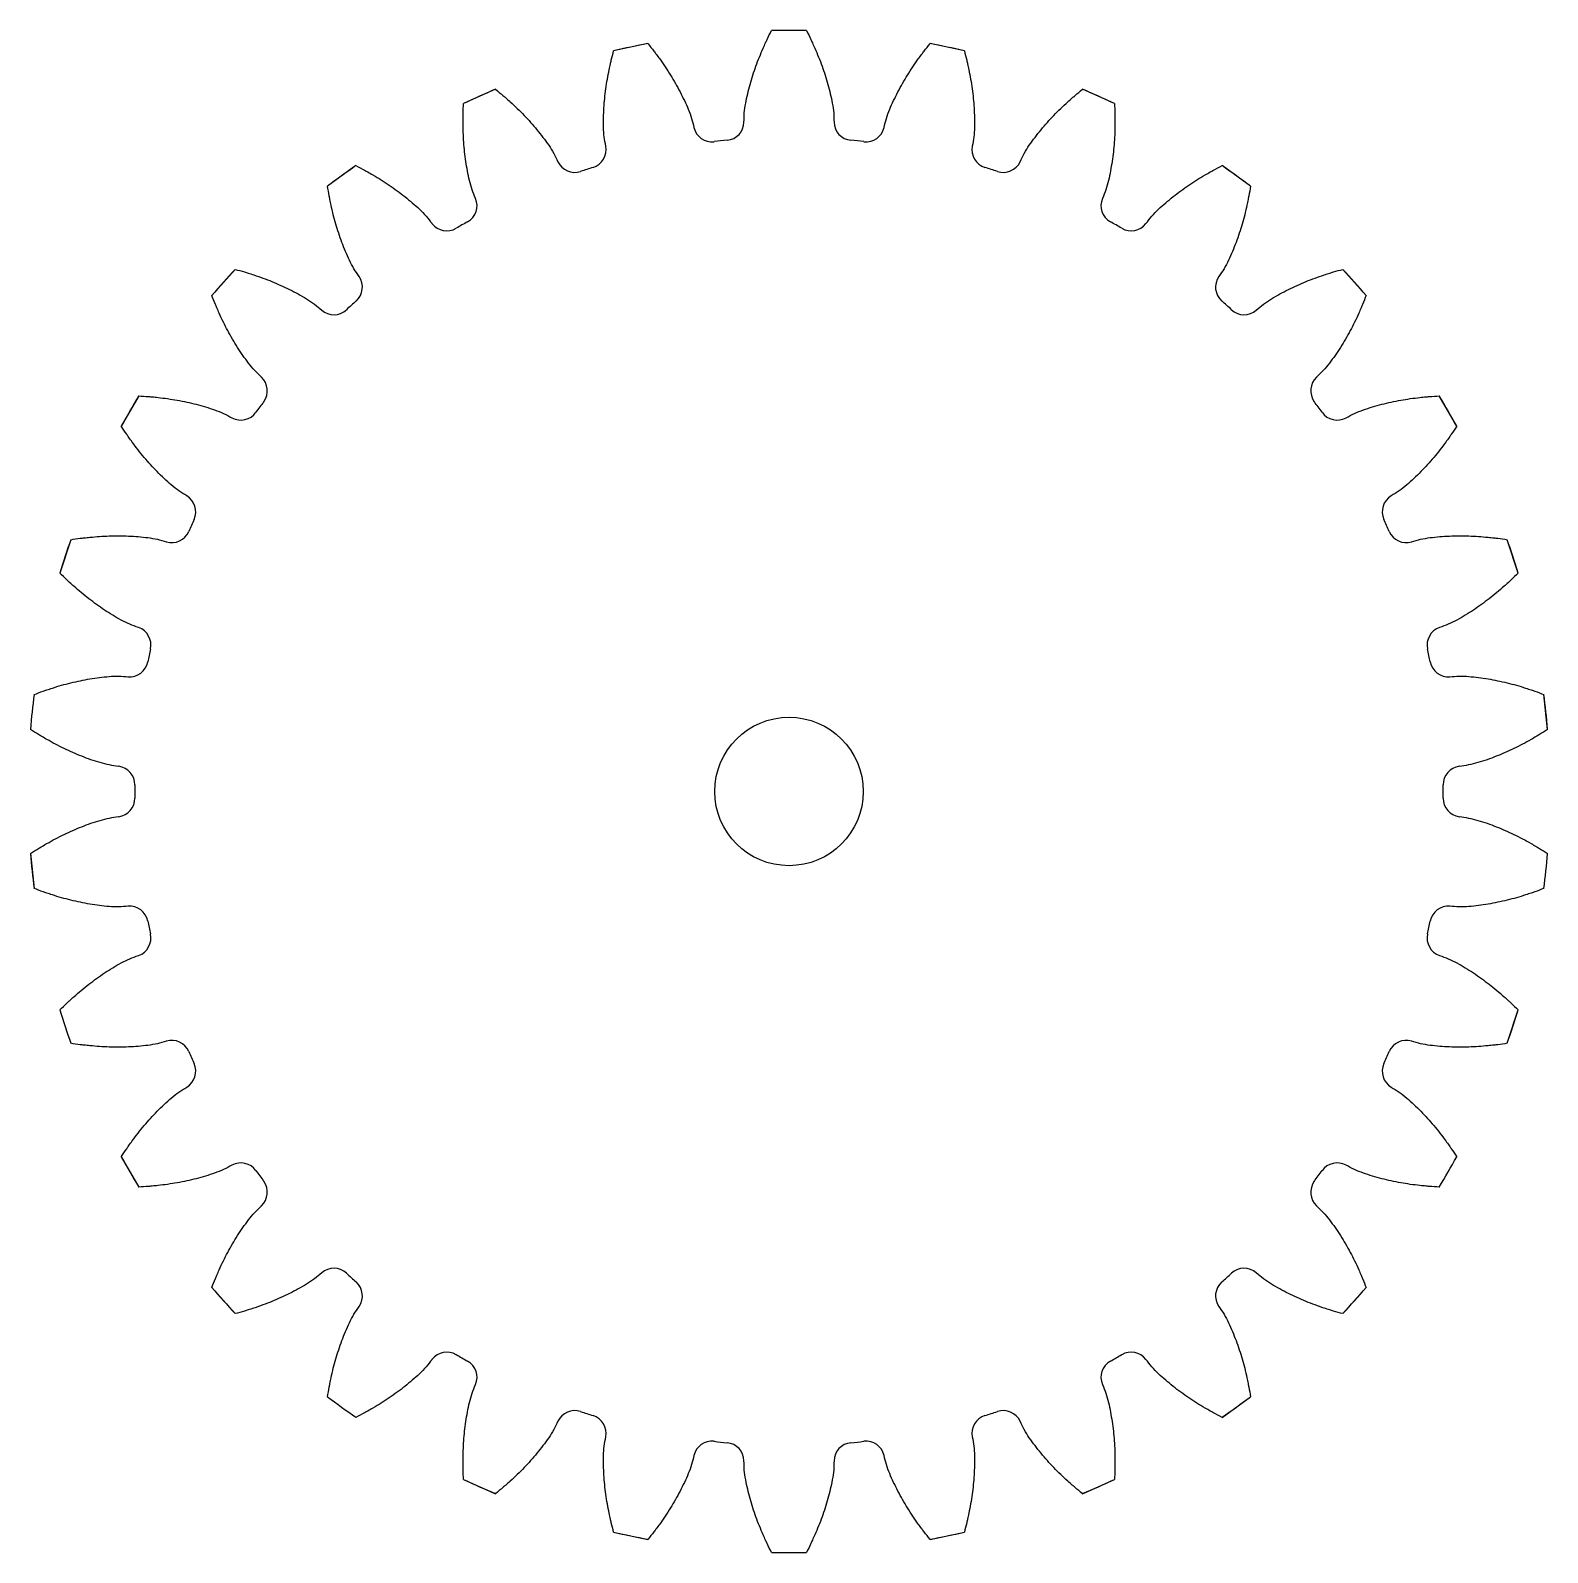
# Model space of a CAD drawing. Header units: inches. Extents: x 0.9 to 97.5, y -1.2 to 16.7.
# Drawn here: x 12.224 to 14.882, y 0.96 to 3.626 of the extents above; entities that cross this region are included whole.
import ezdxf

# ---------------------------------------------------------------- set-up
doc = ezdxf.new("R2010")
doc.units = ezdxf.units.IN
doc.header["$MEASUREMENT"] = 0

msp = doc.modelspace()

# ---------------------------------------------------------------- linework, layer by layer
at = {"color": 7, "linetype": 'Continuous'}
for p, q in [((13.3059, 3.6033), (13.2458, 3.5905)), ((13.5837, 3.626), (13.5223, 3.626)), ((13.8602, 3.5905), (13.8001, 3.6033)), ((13.0389, 3.5233), (12.9828, 3.4983)), ((14.1232, 3.4983), (14.0671, 3.5233)), ((12.7943, 3.3895), (12.7446, 3.3534)), ((14.3614, 3.3534), (14.3116, 3.3895)), ((12.583, 3.2078), (12.5418, 3.1622)), ((14.5641, 3.1622), (14.523, 3.2078)), ((12.414, 2.9861), (12.3832, 2.9329)), ((14.7227, 2.9329), (14.692, 2.9861)), ((12.2947, 2.7342), (12.2758, 2.6757)), ((14.8302, 2.6757), (14.8112, 2.7342)), ((14.8819, 2.4018), (14.8755, 2.4629)), ((12.2241, 2.1843), (12.2305, 2.1232)), ((14.8112, 1.8519), (14.8302, 1.9104)), ((12.3832, 1.6532), (12.414, 1.6)), ((12.5418, 1.4239), (12.583, 1.3783)), ((14.523, 1.3783), (14.5641, 1.4239)), ((14.3116, 1.1966), (14.3614, 1.2327)), ((12.9828, 1.0878), (13.0389, 1.0628)), ((14.0671, 1.0628), (14.1232, 1.0878)), ((13.2458, 0.9956), (13.3059, 0.9828)), ((13.8001, 0.9828), (13.8602, 0.9956)), ((13.5223, 0.9601), (13.5837, 0.9601))]:
    msp.add_line(p, q, dxfattribs=at)
msp.add_circle((13.553, 2.2931), 0.13)
for centre, radius, start, end in [((13.553, 2.2931), 1.3333, 100.6797, 103.3203), ((13.553, 2.2931), 1.3333, 88.6797, 91.3203), ((13.553, 2.2931), 1.3333, 76.6797, 79.3203), ((13.553, 2.2931), 1.3333, 112.6797, 115.3203), ((13.553, 2.2931), 1.3333, 64.6797, 67.3203), ((13.4181, 3.4638), 0.0325, 193.0655, 276.5743), ((13.4416, 3.4663), 0.0325, 275.4257, 358.9345), ((13.6644, 3.4663), 0.0325, 181.0655, 264.5743), ((13.6879, 3.4638), 0.0325, 263.4257, 346.9345), ((13.2001, 3.4175), 0.0325, 287.4257, 10.9345), ((13.553, 2.2931), 1.146, 95.4257, 96.5743), ((13.553, 2.2931), 1.146, 83.4257, 84.5743), ((13.9059, 3.4175), 0.0325, 169.0655, 252.5743), ((13.553, 2.2931), 1.3333, 124.6797, 127.3203), ((13.1776, 3.4102), 0.0325, 205.0655, 288.5743), ((13.9284, 3.4102), 0.0325, 251.4257, 334.9345), ((13.553, 2.2931), 1.3333, 52.6797, 55.3203), ((13.553, 2.2931), 1.146, 107.4257, 108.5743), ((13.553, 2.2931), 1.146, 71.4257, 72.5743), ((12.974, 3.3195), 0.0325, 299.4257, 22.9345), ((14.132, 3.3195), 0.0325, 157.0655, 240.5743), ((12.9535, 3.3077), 0.0325, 217.0655, 300.5743), ((13.553, 2.2931), 1.146, 119.4257, 120.5743), ((13.553, 2.2931), 1.146, 59.4257, 60.5743), ((14.1524, 3.3077), 0.0325, 239.4257, 322.9345), ((13.553, 2.2931), 1.3333, 136.6797, 139.3203), ((13.553, 2.2931), 1.3333, 40.6797, 43.3203), ((12.7732, 3.1767), 0.0325, 311.4257, 34.9345), ((14.3327, 3.1767), 0.0325, 145.0655, 228.5743), ((13.553, 2.2931), 1.146, 131.4257, 132.5743), ((13.553, 2.2931), 1.146, 47.4257, 48.5743), ((12.7557, 3.1609), 0.0325, 229.0655, 312.5743), ((14.3503, 3.1609), 0.0325, 227.4257, 310.9345), ((12.6066, 2.9953), 0.0325, 323.4257, 46.9345), ((14.4994, 2.9953), 0.0325, 133.0655, 216.5743), ((13.553, 2.2931), 1.3333, 148.6797, 151.3203), ((13.553, 2.2931), 1.146, 143.4257, 144.5743), ((13.553, 2.2931), 1.146, 35.4257, 36.5743), ((13.553, 2.2931), 1.3333, 28.6797, 31.3203), ((12.5927, 2.9762), 0.0325, 241.0655, 324.5743), ((14.5133, 2.9762), 0.0325, 215.4257, 298.9345), ((12.4812, 2.7832), 0.0325, 335.4257, 58.9345), ((14.6247, 2.7832), 0.0325, 121.0655, 204.5743), ((12.4716, 2.7616), 0.0325, 253.0655, 336.5743), ((13.553, 2.2931), 1.146, 155.4257, 156.5743), ((13.553, 2.2931), 1.146, 23.4257, 24.5743), ((14.6344, 2.7616), 0.0325, 203.4257, 286.9345), ((13.553, 2.2931), 1.3333, 160.6797, 163.3203), ((13.553, 2.2931), 1.3333, 16.6797, 19.3203), ((12.4028, 2.5496), 0.0325, 347.4257, 70.9345), ((14.7032, 2.5496), 0.0325, 109.0655, 192.5743), ((13.553, 2.2931), 1.146, 167.4257, 168.5743), ((13.553, 2.2931), 1.146, 11.4257, 12.5743), ((12.3978, 2.5265), 0.0325, 265.0655, 348.5743), ((14.7081, 2.5265), 0.0325, 191.4257, 274.9345), ((13.553, 2.2931), 1.3333, 172.6797, 175.3203), ((13.553, 2.2931), 1.3333, 4.6797, 7.3203), ((12.3746, 2.3049), 0.0325, 359.4257, 82.9345), ((14.7314, 2.3049), 0.0325, 97.0655, 180.5743), ((13.553, 2.2931), 1.146, 179.4257, 180.5743), ((13.553, 2.2931), 1.146, 359.4257, 0.5743), ((12.3746, 2.2812), 0.0325, 277.0655, 0.5743), ((14.7314, 2.2812), 0.0325, 179.4257, 262.9345), ((13.553, 2.2931), 1.3333, 184.6797, 187.3203), ((13.553, 2.2931), 1.3333, 352.6797, 355.3203), ((12.3978, 2.0596), 0.0325, 11.4257, 94.9345), ((14.7081, 2.0596), 0.0325, 85.0655, 168.5743), ((13.553, 2.2931), 1.146, 191.4257, 192.5743), ((13.553, 2.2931), 1.146, 347.4257, 348.5743), ((12.4028, 2.0365), 0.0325, 289.0655, 12.5743), ((14.7032, 2.0365), 0.0325, 167.4257, 250.9345), ((13.553, 2.2931), 1.3333, 196.6797, 199.3203), ((13.553, 2.2931), 1.3333, 340.6797, 343.3203), ((12.4716, 1.8245), 0.0325, 23.4257, 106.9345), ((14.6344, 1.8245), 0.0325, 73.0655, 156.5743), ((12.4812, 1.8029), 0.0325, 301.0655, 24.5743), ((13.553, 2.2931), 1.146, 203.4257, 204.5743), ((14.6247, 1.8029), 0.0325, 155.4257, 238.9345), ((13.553, 2.2931), 1.146, 335.4257, 336.5743), ((13.553, 2.2931), 1.3333, 208.6797, 211.3203), ((12.5927, 1.6099), 0.0325, 35.4257, 118.9345), ((13.553, 2.2931), 1.146, 215.4257, 216.5743), ((13.553, 2.2931), 1.146, 323.4257, 324.5743), ((14.5133, 1.6099), 0.0325, 61.0655, 144.5743), ((13.553, 2.2931), 1.3333, 328.6797, 331.3203), ((12.6066, 1.5908), 0.0325, 313.0655, 36.5743), ((14.4994, 1.5908), 0.0325, 143.4257, 226.9345), ((12.7557, 1.4252), 0.0325, 47.4257, 130.9345), ((13.553, 2.2931), 1.146, 227.4257, 228.5743), ((13.553, 2.2931), 1.146, 311.4257, 312.5743), ((14.3503, 1.4252), 0.0325, 49.0655, 132.5743), ((13.553, 2.2931), 1.3333, 220.6797, 223.3203), ((12.7732, 1.4094), 0.0325, 325.0655, 48.5743), ((14.3327, 1.4094), 0.0325, 131.4257, 214.9345), ((13.553, 2.2931), 1.3333, 316.6797, 319.3203), ((12.9535, 1.2784), 0.0325, 59.4257, 142.9345), ((14.1524, 1.2784), 0.0325, 37.0655, 120.5743), ((13.553, 2.2931), 1.146, 239.4257, 240.5743), ((12.974, 1.2666), 0.0325, 337.0655, 60.5743), ((14.132, 1.2666), 0.0325, 119.4257, 202.9345), ((13.553, 2.2931), 1.146, 299.4257, 300.5743), ((13.553, 2.2931), 1.3333, 232.6797, 235.3203), ((13.553, 2.2931), 1.3333, 304.6797, 307.3203), ((13.1776, 1.1759), 0.0325, 71.4257, 154.9345), ((13.553, 2.2931), 1.146, 251.4257, 252.5743), ((13.553, 2.2931), 1.146, 287.4257, 288.5743), ((13.9284, 1.1759), 0.0325, 25.0655, 108.5743), ((13.2001, 1.1686), 0.0325, 349.0655, 72.5743), ((13.9059, 1.1686), 0.0325, 107.4257, 190.9345), ((13.4181, 1.1223), 0.0325, 83.4257, 166.9345), ((13.553, 2.2931), 1.146, 263.4257, 264.5743), ((13.4416, 1.1198), 0.0325, 1.0655, 84.5743), ((13.6644, 1.1198), 0.0325, 95.4257, 178.9345), ((13.553, 2.2931), 1.146, 275.4257, 276.5743), ((13.6879, 1.1223), 0.0325, 13.0655, 96.5743), ((13.553, 2.2931), 1.3333, 244.6797, 247.3203), ((13.553, 2.2931), 1.3333, 292.6797, 295.3203), ((13.553, 2.2931), 1.3333, 256.6797, 259.3203), ((13.553, 2.2931), 1.3333, 280.6797, 283.3203), ((13.553, 2.2931), 1.3333, 268.6797, 271.3203)]:
    msp.add_arc(centre, radius, start, end, dxfattribs=at)
for points, start_tangent, end_tangent in [([(13.3059, 3.6033), (13.3164, 3.59), (13.3203, 3.5848)], (0.007364, -0.009135), (0.007027, -0.009398)), ([(13.4741, 3.4657), (13.4747, 3.4819), (13.4771, 3.4987), (13.4806, 3.5153), (13.4849, 3.5317), (13.4897, 3.5479), (13.4951, 3.564), (13.5012, 3.5798), (13.5078, 3.5954), (13.512, 3.6049)], (0.001352, 0.072707), (0.030457, 0.065962)), ([(13.512, 3.6049), (13.5148, 3.6108), (13.5223, 3.626)], (0.004919, 0.010653), (0.005304, 0.010467)), ([(13.5837, 3.626), (13.5912, 3.6108), (13.5939, 3.6049)], (0.005304, -0.010467), (0.004919, -0.010653)), ([(13.5939, 3.6049), (13.5982, 3.5954), (13.6048, 3.5798), (13.6109, 3.564), (13.6163, 3.5479), (13.6211, 3.5317), (13.6254, 3.5153), (13.6289, 3.4987), (13.6313, 3.4819), (13.6319, 3.4657)], (0.030457, -0.065962), (0.001352, -0.072707)), ([(13.7857, 3.5848), (13.7896, 3.59), (13.8001, 3.6033)], (0.007027, 0.009398), (0.007364, 0.009135)), ([(13.2402, 3.5677), (13.2417, 3.5741), (13.2458, 3.5905)], (0.002597, 0.011443), (0.003012, 0.011341)), ([(13.3203, 3.5848), (13.3265, 3.5764), (13.3362, 3.5625), (13.3453, 3.5482), (13.354, 3.5337), (13.3621, 3.5188), (13.3697, 3.5036), (13.3766, 3.4882), (13.3824, 3.4722), (13.3864, 3.4565)], (0.043506, -0.058188), (0.016439, -0.070837)), ([(13.7196, 3.4565), (13.7236, 3.4722), (13.7294, 3.4882), (13.7363, 3.5036), (13.7439, 3.5188), (13.752, 3.5337), (13.7606, 3.5482), (13.7698, 3.5625), (13.7795, 3.5764), (13.7857, 3.5848)], (0.016439, 0.070837), (0.043506, 0.058188)), ([(13.8602, 3.5905), (13.8643, 3.5741), (13.8658, 3.5677)], (0.003012, -0.011341), (0.002597, -0.011443)), ([(13.232, 3.4236), (13.2293, 3.4397), (13.2281, 3.4566), (13.2281, 3.4735), (13.2288, 3.4905), (13.2302, 3.5073), (13.2322, 3.5242), (13.2348, 3.5409), (13.238, 3.5576), (13.2402, 3.5677)], (-0.013794, 0.071399), (0.016078, 0.070853)), ([(13.8658, 3.5677), (13.868, 3.5576), (13.8712, 3.5409), (13.8738, 3.5242), (13.8758, 3.5073), (13.8772, 3.4905), (13.8779, 3.4735), (13.8779, 3.4566), (13.8767, 3.4397), (13.874, 3.4236)], (0.016078, -0.070853), (-0.013794, -0.071399)), ([(13.0389, 3.5233), (13.0519, 3.5124), (13.0568, 3.5082)], (0.009103, -0.007404), (0.008827, -0.007732)), ([(14.0492, 3.5082), (14.0541, 3.5124), (14.0671, 3.5233)], (0.008827, 0.007732), (0.009103, 0.007404)), ([(12.982, 3.4748), (12.9821, 3.4814), (12.9828, 3.4983)], (0.000161, 0.011733), (0.000589, 0.011719)), ([(13.0568, 3.5082), (13.0646, 3.5012), (13.077, 3.4896), (13.0889, 3.4776), (13.1004, 3.4652), (13.1114, 3.4523), (13.122, 3.439), (13.132, 3.4254), (13.1409, 3.411), (13.1482, 3.3964)], (0.054653, -0.047871), (0.030808, -0.065871)), ([(13.9578, 3.3964), (13.9651, 3.411), (13.974, 3.4254), (13.984, 3.439), (13.9945, 3.4523), (14.0056, 3.4652), (14.0171, 3.4776), (14.029, 3.4896), (14.0414, 3.5012), (14.0492, 3.5082)], (0.030808, 0.065871), (0.054653, 0.047871)), ([(14.1232, 3.4983), (14.1239, 3.4814), (14.124, 3.4748)], (0.000589, -0.011719), (0.000161, -0.011733)), ([(13.0039, 3.3322), (12.9979, 3.3473), (12.9932, 3.3636), (12.9898, 3.3802), (12.9869, 3.3969), (12.9848, 3.4137), (12.9832, 3.4306), (12.9823, 3.4475), (12.9819, 3.4644), (12.982, 3.4748)], (-0.028337, 0.066971), (0.000995, 0.072647)), ([(14.124, 3.4748), (14.124, 3.4644), (14.1237, 3.4475), (14.1228, 3.4306), (14.1212, 3.4137), (14.119, 3.3969), (14.1162, 3.3802), (14.1127, 3.3636), (14.1081, 3.3473), (14.1021, 3.3322)], (0.000995, -0.072647), (-0.028337, -0.066971)), ([(12.7943, 3.3895), (12.8093, 3.3816), (12.815, 3.3784)], (0.010443, -0.00535), (0.010242, -0.005727)), ([(14.291, 3.3784), (14.2967, 3.3816), (14.3116, 3.3895)], (0.010242, 0.005727), (0.010443, 0.00535)), ([(12.815, 3.3784), (12.8241, 3.3733), (12.8386, 3.3645), (12.8528, 3.3553), (12.8666, 3.3455), (12.8801, 3.3352), (12.8931, 3.3244), (12.9057, 3.3131), (12.9175, 3.3009), (12.9276, 3.2881)], (0.063412, -0.035462), (0.04383, -0.058026)), ([(14.1784, 3.2881), (14.1885, 3.3009), (14.2002, 3.3131), (14.2129, 3.3244), (14.2259, 3.3352), (14.2394, 3.3455), (14.2532, 3.3553), (14.2674, 3.3645), (14.2819, 3.3733), (14.291, 3.3784)], (0.04383, 0.058026), (0.063412, 0.035462)), ([(12.7488, 3.3303), (12.7475, 3.3367), (12.7446, 3.3534)], (-0.002282, 0.01151), (-0.001861, 0.011585)), ([(14.3614, 3.3534), (14.3585, 3.3367), (14.3572, 3.3303)], (-0.001861, -0.011585), (-0.002282, -0.01151)), ([(12.7999, 3.1953), (12.7909, 3.2089), (12.7829, 3.2238), (12.776, 3.2393), (12.7698, 3.2551), (12.7642, 3.2711), (12.7592, 3.2872), (12.7547, 3.3036), (12.7509, 3.3201), (12.7488, 3.3303)], (-0.041642, 0.059616), (-0.014131, 0.071267)), ([(14.3572, 3.3303), (14.3551, 3.3201), (14.3513, 3.3036), (14.3468, 3.2872), (14.3418, 3.2711), (14.3362, 3.2551), (14.3299, 3.2393), (14.3231, 3.2238), (14.3151, 3.2089), (14.3061, 3.1953)], (-0.014131, -0.071267), (-0.041642, -0.059616)), ([(12.583, 3.2078), (12.5993, 3.2032), (12.6055, 3.2013)], (0.011327, -0.003062), (0.011209, -0.003473)), ([(12.6055, 3.2013), (12.6154, 3.1981), (12.6314, 3.1926), (12.6472, 3.1865), (12.6628, 3.1798), (12.6781, 3.1725), (12.6931, 3.1647), (12.7078, 3.1562), (12.7219, 3.1467), (12.7344, 3.1363)], (0.069399, -0.021503), (0.054937, -0.047646)), ([(14.3716, 3.1363), (14.3841, 3.1467), (14.3982, 3.1562), (14.4129, 3.1647), (14.4279, 3.1725), (14.4432, 3.1798), (14.4588, 3.1865), (14.4746, 3.1926), (14.4906, 3.1981), (14.5005, 3.2013)], (0.054937, 0.047646), (0.069399, 0.021503)), ([(14.5005, 3.2013), (14.5067, 3.2032), (14.523, 3.2078)], (0.011209, 0.003473), (0.011327, 0.003062)), ([(12.5507, 3.1404), (12.5481, 3.1464), (12.5418, 3.1622)], (-0.004625, 0.010784), (-0.004229, 0.010945)), ([(14.5641, 3.1622), (14.5578, 3.1464), (14.5553, 3.1404)], (-0.004229, -0.010945), (-0.004625, -0.010784)), ([(12.6288, 3.019), (12.6171, 3.0304), (12.6062, 3.0434), (12.5963, 3.0571), (12.5869, 3.0712), (12.5781, 3.0857), (12.5698, 3.1005), (12.5621, 3.1155), (12.5549, 3.1309), (12.5507, 3.1404)], (-0.053127, 0.049655), (-0.028639, 0.066771)), ([(14.5553, 3.1404), (14.5511, 3.1309), (14.5439, 3.1155), (14.5362, 3.1005), (14.5279, 3.0857), (14.5191, 3.0712), (14.5097, 3.0571), (14.4998, 3.0434), (14.4889, 3.0304), (14.4772, 3.019)], (-0.028639, -0.066771), (-0.053127, -0.049655)), ([(12.414, 2.9861), (12.4309, 2.985), (12.4374, 2.9845)], (0.011716, -0.00064), (0.011686, -0.001067)), ([(12.4374, 2.9845), (12.4477, 2.9834), (12.4645, 2.9813), (12.4813, 2.9786), (12.4979, 2.9753), (12.5144, 2.9714), (12.5307, 2.9668), (12.5468, 2.9616), (12.5625, 2.9553), (12.5769, 2.9477)], (0.072353, -0.006604), (0.063642, -0.035182)), ([(14.529, 2.9477), (14.5435, 2.9553), (14.5592, 2.9616), (14.5753, 2.9668), (14.5916, 2.9714), (14.6081, 2.9753), (14.6247, 2.9786), (14.6414, 2.9813), (14.6583, 2.9834), (14.6686, 2.9845)], (0.063642, 0.035182), (0.072353, 0.006604)), ([(14.6686, 2.9845), (14.6751, 2.985), (14.692, 2.9861)], (0.011686, 0.001067), (0.011716, 0.00064)), ([(12.3964, 2.9135), (12.3927, 2.9189), (12.3832, 2.9329)], (-0.006767, 0.009587), (-0.006412, 0.009827)), ([(12.498, 2.811), (12.4843, 2.8197), (12.4709, 2.8301), (12.4583, 2.8415), (12.4462, 2.8534), (12.4346, 2.8657), (12.4234, 2.8784), (12.4127, 2.8915), (12.4025, 2.9051), (12.3964, 2.9135)], (-0.06229, 0.037525), (-0.041896, 0.059358)), ([(14.7096, 2.9135), (14.7035, 2.9051), (14.6933, 2.8915), (14.6826, 2.8784), (14.6714, 2.8657), (14.6598, 2.8534), (14.6477, 2.8415), (14.6351, 2.8301), (14.6217, 2.8197), (14.608, 2.811)], (-0.041896, -0.059358), (-0.06229, -0.037525)), ([(14.7227, 2.9329), (14.7133, 2.9189), (14.7096, 2.9135)], (-0.006412, -0.009827), (-0.006767, -0.009587)), ([(12.2947, 2.7342), (12.3115, 2.7366), (12.318, 2.7374)], (0.011593, 0.00181), (0.011652, 0.001386)), ([(12.318, 2.7374), (12.3284, 2.7385), (12.3452, 2.74), (12.3622, 2.7408), (12.3791, 2.741), (12.396, 2.7406), (12.4129, 2.7396), (12.4298, 2.7378), (12.4465, 2.7349), (12.4622, 2.7305)], (0.072145, 0.008583), (0.069566, -0.021182)), ([(14.6438, 2.7305), (14.6595, 2.7349), (14.6762, 2.7378), (14.693, 2.7396), (14.7099, 2.7406), (14.7269, 2.741), (14.7438, 2.7408), (14.7608, 2.74), (14.7776, 2.7385), (14.788, 2.7374)], (0.069566, 0.021182), (0.072145, -0.008583)), ([(14.788, 2.7374), (14.7945, 2.7366), (14.8112, 2.7342)], (0.011652, -0.001386), (0.011593, -0.00181)), ([(12.2927, 2.6595), (12.2879, 2.6639), (12.2758, 2.6757)], (-0.008612, 0.00797), (-0.008315, 0.008279)), ([(14.8302, 2.6757), (14.8181, 2.6639), (14.8133, 2.6595)], (-0.008315, -0.008279), (-0.008612, -0.00797)), ([(12.4134, 2.5803), (12.3981, 2.586), (12.3829, 2.5934), (12.3682, 2.6019), (12.3539, 2.611), (12.34, 2.6206), (12.3264, 2.6308), (12.3132, 2.6414), (12.3004, 2.6525), (12.2927, 2.6595)], (-0.068731, 0.023754), (-0.053322, 0.04935)), ([(14.8133, 2.6595), (14.8056, 2.6525), (14.7928, 2.6414), (14.7796, 2.6308), (14.766, 2.6206), (14.7521, 2.611), (14.7378, 2.6019), (14.7231, 2.5934), (14.7079, 2.586), (14.6926, 2.5803)], (-0.053322, -0.04935), (-0.068731, -0.023754)), ([(12.2526, 2.4709), (12.2625, 2.4742), (12.2787, 2.4791), (12.2951, 2.4834), (12.3116, 2.4872), (12.3283, 2.4903), (12.345, 2.4928), (12.3619, 2.4946), (12.3788, 2.4952), (12.3951, 2.4941)], (0.068784, 0.023396), (0.07245, -0.006255)), ([(14.7109, 2.4941), (14.7272, 2.4952), (14.7441, 2.4946), (14.761, 2.4928), (14.7777, 2.4903), (14.7944, 2.4872), (14.8109, 2.4834), (14.8273, 2.4791), (14.8435, 2.4742), (14.8534, 2.4709)], (0.07245, 0.006255), (0.068784, -0.023396)), ([(12.2305, 2.4629), (12.2464, 2.4688), (12.2526, 2.4709)], (0.010964, 0.004181), (0.011109, 0.003779)), ([(14.8534, 2.4709), (14.8596, 2.4688), (14.8755, 2.4629)], (0.011109, -0.003779), (0.010964, -0.004181)), ([(12.244, 2.3894), (12.2385, 2.3928), (12.2241, 2.4018)], (-0.010081, 0.006006), (-0.009855, 0.006369)), ([(14.8819, 2.4018), (14.8675, 2.3928), (14.8619, 2.3894)], (-0.009855, -0.006369), (-0.010081, -0.006006)), ([(12.3786, 2.3371), (12.3624, 2.3395), (12.346, 2.3436), (12.3299, 2.3488), (12.314, 2.3548), (12.2984, 2.3613), (12.283, 2.3684), (12.2679, 2.376), (12.253, 2.3842), (12.244, 2.3894)], (-0.072167, 0.008945), (-0.062417, 0.037185)), ([(14.8619, 2.3894), (14.853, 2.3842), (14.8381, 2.376), (14.823, 2.3684), (14.8076, 2.3613), (14.792, 2.3548), (14.7761, 2.3488), (14.76, 2.3436), (14.7435, 2.3395), (14.7274, 2.3371)], (-0.062417, -0.037185), (-0.072167, -0.008945)), ([(12.244, 2.1967), (12.253, 2.2019), (12.2679, 2.2101), (12.283, 2.2177), (12.2984, 2.2248), (12.314, 2.2314), (12.3299, 2.2373), (12.346, 2.2425), (12.3624, 2.2466), (12.3786, 2.249)], (0.062417, 0.037185), (0.072167, 0.008945)), ([(14.7274, 2.249), (14.7435, 2.2466), (14.76, 2.2425), (14.7761, 2.2373), (14.792, 2.2314), (14.8076, 2.2248), (14.823, 2.2177), (14.8381, 2.2101), (14.853, 2.2019), (14.8619, 2.1967)], (0.072167, -0.008945), (0.062417, -0.037185)), ([(12.2241, 2.1843), (12.2385, 2.1933), (12.244, 2.1967)], (0.009855, 0.006369), (0.010081, 0.006006)), ([(14.8619, 2.1967), (14.8675, 2.1933), (14.8819, 2.1843)], (0.010081, -0.006006), (0.009855, -0.006369)), ([(12.2526, 2.1152), (12.2464, 2.1173), (12.2305, 2.1232)], (-0.011109, 0.003779), (-0.010964, 0.004181)), ([(12.3951, 2.092), (12.3788, 2.0909), (12.3619, 2.0915), (12.345, 2.0933), (12.3283, 2.0958), (12.3116, 2.0989), (12.2951, 2.1027), (12.2787, 2.107), (12.2625, 2.1119), (12.2526, 2.1152)], (-0.07245, -0.006255), (-0.068784, 0.023396)), ([(14.8534, 2.1152), (14.8435, 2.1119), (14.8273, 2.107), (14.8109, 2.1027), (14.7944, 2.0989), (14.7777, 2.0958), (14.761, 2.0933), (14.7441, 2.0915), (14.7272, 2.0909), (14.7109, 2.092)], (-0.068784, -0.023396), (-0.07245, 0.006255)), ([(14.8755, 2.1232), (14.8596, 2.1173), (14.8534, 2.1152)], (-0.010964, -0.004181), (-0.011109, -0.003779)), ([(12.2927, 1.9266), (12.3004, 1.9336), (12.3132, 1.9447), (12.3264, 1.9553), (12.34, 1.9655), (12.3539, 1.9751), (12.3682, 1.9842), (12.3829, 1.9927), (12.3981, 2.0001), (12.4134, 2.0058)], (0.053322, 0.04935), (0.068731, 0.023754)), ([(14.6926, 2.0058), (14.7079, 2.0001), (14.7231, 1.9927), (14.7378, 1.9842), (14.7521, 1.9751), (14.766, 1.9655), (14.7796, 1.9553), (14.7928, 1.9447), (14.8056, 1.9336), (14.8133, 1.9266)], (0.068731, -0.023754), (0.053322, -0.04935)), ([(12.2758, 1.9104), (12.2879, 1.9222), (12.2927, 1.9266)], (0.008315, 0.008279), (0.008612, 0.00797)), ([(14.8133, 1.9266), (14.8181, 1.9222), (14.8302, 1.9104)], (0.008612, -0.00797), (0.008315, -0.008279)), ([(12.318, 1.8487), (12.3115, 1.8495), (12.2947, 1.8519)], (-0.011652, 0.001386), (-0.011593, 0.00181)), ([(12.4622, 1.8556), (12.4465, 1.8512), (12.4298, 1.8483), (12.4129, 1.8465), (12.396, 1.8455), (12.3791, 1.8451), (12.3622, 1.8453), (12.3452, 1.8461), (12.3284, 1.8476), (12.318, 1.8487)], (-0.069566, -0.021182), (-0.072145, 0.008583)), ([(14.788, 1.8487), (14.7776, 1.8476), (14.7608, 1.8461), (14.7438, 1.8453), (14.7269, 1.8451), (14.7099, 1.8455), (14.693, 1.8465), (14.6762, 1.8483), (14.6595, 1.8512), (14.6438, 1.8556)], (-0.072145, -0.008583), (-0.069566, 0.021182)), ([(14.8112, 1.8519), (14.7945, 1.8495), (14.788, 1.8487)], (-0.011593, -0.00181), (-0.011652, -0.001386)), ([(12.3964, 1.6726), (12.4025, 1.6811), (12.4127, 1.6946), (12.4234, 1.7077), (12.4346, 1.7204), (12.4462, 1.7328), (12.4583, 1.7446), (12.4709, 1.756), (12.4843, 1.7664), (12.498, 1.7751)], (0.041896, 0.059358), (0.06229, 0.037525)), ([(14.608, 1.7751), (14.6217, 1.7664), (14.6351, 1.756), (14.6477, 1.7446), (14.6598, 1.7328), (14.6714, 1.7204), (14.6826, 1.7077), (14.6933, 1.6946), (14.7035, 1.6811), (14.7096, 1.6726)], (0.06229, -0.037525), (0.041896, -0.059358)), ([(12.3832, 1.6532), (12.3927, 1.6672), (12.3964, 1.6726)], (0.006412, 0.009827), (0.006767, 0.009587)), ([(14.7096, 1.6726), (14.7133, 1.6672), (14.7227, 1.6532)], (0.006767, -0.009587), (0.006412, -0.009827)), ([(12.5769, 1.6384), (12.5625, 1.6308), (12.5468, 1.6245), (12.5307, 1.6193), (12.5144, 1.6147), (12.4979, 1.6108), (12.4813, 1.6075), (12.4645, 1.6048), (12.4477, 1.6027), (12.4374, 1.6017)], (-0.063642, -0.035182), (-0.072353, -0.006604)), ([(14.6686, 1.6017), (14.6583, 1.6027), (14.6414, 1.6048), (14.6247, 1.6075), (14.6081, 1.6108), (14.5916, 1.6147), (14.5753, 1.6193), (14.5592, 1.6245), (14.5435, 1.6308), (14.529, 1.6384)], (-0.072353, 0.006604), (-0.063642, 0.035182)), ([(12.4374, 1.6017), (12.4309, 1.6011), (12.414, 1.6)], (-0.011686, -0.001067), (-0.011716, -0.00064)), ([(14.692, 1.6), (14.6751, 1.6011), (14.6686, 1.6017)], (-0.011716, 0.00064), (-0.011686, 0.001067)), ([(12.5507, 1.4457), (12.5549, 1.4552), (12.5621, 1.4706), (12.5698, 1.4856), (12.5781, 1.5004), (12.5869, 1.5149), (12.5963, 1.529), (12.6062, 1.5427), (12.6171, 1.5557), (12.6288, 1.5671)], (0.028639, 0.066771), (0.053127, 0.049655)), ([(14.4772, 1.5671), (14.4889, 1.5557), (14.4998, 1.5427), (14.5097, 1.529), (14.5191, 1.5149), (14.5279, 1.5004), (14.5362, 1.4856), (14.5439, 1.4706), (14.5511, 1.4552), (14.5553, 1.4457)], (0.053127, -0.049655), (0.028639, -0.066771)), ([(12.5418, 1.4239), (12.5481, 1.4397), (12.5507, 1.4457)], (0.004229, 0.010945), (0.004625, 0.010784)), ([(12.7344, 1.4498), (12.7219, 1.4394), (12.7078, 1.4299), (12.6931, 1.4215), (12.6781, 1.4136), (12.6628, 1.4063), (12.6472, 1.3996), (12.6314, 1.3935), (12.6154, 1.388), (12.6055, 1.3848)], (-0.054937, -0.047646), (-0.069399, -0.021503)), ([(14.5005, 1.3848), (14.4906, 1.388), (14.4746, 1.3935), (14.4588, 1.3996), (14.4432, 1.4063), (14.4279, 1.4136), (14.4129, 1.4215), (14.3982, 1.4299), (14.3841, 1.4394), (14.3716, 1.4498)], (-0.069399, 0.021503), (-0.054937, 0.047646)), ([(14.5553, 1.4457), (14.5578, 1.4397), (14.5641, 1.4239)], (0.004625, -0.010784), (0.004229, -0.010945)), ([(12.7488, 1.2558), (12.7509, 1.266), (12.7547, 1.2825), (12.7592, 1.2989), (12.7642, 1.3151), (12.7698, 1.331), (12.776, 1.3468), (12.7829, 1.3623), (12.7909, 1.3772), (12.7999, 1.3908)], (0.014131, 0.071267), (0.041642, 0.059616)), ([(14.3061, 1.3908), (14.3151, 1.3772), (14.3231, 1.3623), (14.3299, 1.3468), (14.3362, 1.331), (14.3418, 1.3151), (14.3468, 1.2989), (14.3513, 1.2825), (14.3551, 1.266), (14.3572, 1.2558)], (0.041642, -0.059616), (0.014131, -0.071267)), ([(12.6055, 1.3848), (12.5993, 1.3829), (12.583, 1.3783)], (-0.011209, -0.003473), (-0.011327, -0.003062)), ([(14.523, 1.3783), (14.5067, 1.3829), (14.5005, 1.3848)], (-0.011327, 0.003062), (-0.011209, 0.003473)), ([(12.9276, 1.298), (12.9175, 1.2852), (12.9057, 1.273), (12.8931, 1.2617), (12.8801, 1.2509), (12.8666, 1.2406), (12.8528, 1.2309), (12.8386, 1.2216), (12.8241, 1.2128), (12.815, 1.2077)], (-0.04383, -0.058026), (-0.063412, -0.035462)), ([(14.291, 1.2077), (14.2819, 1.2128), (14.2674, 1.2216), (14.2532, 1.2309), (14.2394, 1.2406), (14.2259, 1.2509), (14.2129, 1.2617), (14.2002, 1.273), (14.1885, 1.2852), (14.1784, 1.298)], (-0.063412, 0.035462), (-0.04383, 0.058026)), ([(12.7446, 1.2327), (12.7475, 1.2494), (12.7488, 1.2558)], (0.001861, 0.011585), (0.002282, 0.01151)), ([(12.982, 1.1113), (12.9819, 1.1217), (12.9823, 1.1386), (12.9832, 1.1555), (12.9848, 1.1724), (12.9869, 1.1892), (12.9898, 1.2059), (12.9932, 1.2225), (12.9979, 1.2388), (13.0039, 1.2539)], (-0.000995, 0.072647), (0.028337, 0.066971)), ([(14.1021, 1.2539), (14.1081, 1.2388), (14.1127, 1.2225), (14.1162, 1.2059), (14.119, 1.1892), (14.1212, 1.1724), (14.1228, 1.1555), (14.1237, 1.1386), (14.124, 1.1217), (14.124, 1.1113)], (0.028337, -0.066971), (-0.000995, -0.072647)), ([(14.3572, 1.2558), (14.3585, 1.2494), (14.3614, 1.2327)], (0.002282, -0.01151), (0.001861, -0.011585)), ([(12.815, 1.2077), (12.8093, 1.2045), (12.7943, 1.1966)], (-0.010242, -0.005727), (-0.010443, -0.00535)), ([(14.3116, 1.1966), (14.2967, 1.2045), (14.291, 1.2077)], (-0.010443, 0.00535), (-0.010242, 0.005727)), ([(13.1482, 1.1897), (13.1409, 1.1751), (13.132, 1.1607), (13.122, 1.1471), (13.1114, 1.1338), (13.1004, 1.1209), (13.0889, 1.1085), (13.077, 1.0965), (13.0646, 1.0849), (13.0568, 1.078)], (-0.030808, -0.065871), (-0.054653, -0.047871)), ([(14.0492, 1.078), (14.0414, 1.0849), (14.029, 1.0965), (14.0171, 1.1085), (14.0056, 1.1209), (13.9945, 1.1338), (13.984, 1.1471), (13.974, 1.1607), (13.9651, 1.1751), (13.9578, 1.1897)], (-0.054653, 0.047871), (-0.030808, 0.065871)), ([(13.2402, 1.0184), (13.238, 1.0286), (13.2348, 1.0452), (13.2322, 1.0619), (13.2302, 1.0788), (13.2288, 1.0957), (13.2281, 1.1126), (13.2281, 1.1295), (13.2293, 1.1464), (13.232, 1.1625)], (-0.016078, 0.070853), (0.013794, 0.071399)), ([(13.874, 1.1625), (13.8767, 1.1464), (13.8779, 1.1295), (13.8779, 1.1126), (13.8772, 1.0957), (13.8758, 1.0788), (13.8738, 1.0619), (13.8712, 1.0452), (13.868, 1.0286), (13.8658, 1.0184)], (0.013794, -0.071399), (-0.016078, -0.070853)), ([(13.3864, 1.1297), (13.3824, 1.1139), (13.3766, 1.098), (13.3697, 1.0825), (13.3621, 1.0673), (13.354, 1.0524), (13.3453, 1.0379), (13.3362, 1.0236), (13.3265, 1.0097), (13.3203, 1.0013)], (-0.016439, -0.070837), (-0.043506, -0.058188)), ([(13.512, 0.9812), (13.5078, 0.9907), (13.5012, 1.0063), (13.4951, 1.0221), (13.4897, 1.0382), (13.4849, 1.0544), (13.4806, 1.0708), (13.4771, 1.0874), (13.4747, 1.1042), (13.4741, 1.1204)], (-0.030457, 0.065962), (-0.001352, 0.072707)), ([(13.6319, 1.1204), (13.6313, 1.1042), (13.6289, 1.0874), (13.6254, 1.0708), (13.6211, 1.0544), (13.6163, 1.0382), (13.6109, 1.0221), (13.6048, 1.0063), (13.5982, 0.9907), (13.5939, 0.9812)], (-0.001352, -0.072707), (-0.030457, -0.065962)), ([(13.7857, 1.0013), (13.7795, 1.0097), (13.7698, 1.0236), (13.7606, 1.0379), (13.752, 1.0524), (13.7439, 1.0673), (13.7363, 1.0825), (13.7294, 1.098), (13.7236, 1.1139), (13.7196, 1.1297)], (-0.043506, 0.058188), (-0.016439, 0.070837)), ([(12.9828, 1.0878), (12.9821, 1.1047), (12.982, 1.1113)], (-0.000589, 0.011719), (-0.000161, 0.011733)), ([(14.124, 1.1113), (14.1239, 1.1047), (14.1232, 1.0878)], (-0.000161, -0.011733), (-0.000589, -0.011719)), ([(13.0568, 1.078), (13.0519, 1.0737), (13.0389, 1.0628)], (-0.008827, -0.007732), (-0.009103, -0.007404)), ([(14.0671, 1.0628), (14.0541, 1.0737), (14.0492, 1.078)], (-0.009103, 0.007404), (-0.008827, 0.007732)), ([(13.2458, 0.9956), (13.2417, 1.012), (13.2402, 1.0184)], (-0.003012, 0.011341), (-0.002597, 0.011443)), ([(13.8658, 1.0184), (13.8643, 1.012), (13.8602, 0.9956)], (-0.002597, -0.011443), (-0.003012, -0.011341)), ([(13.3203, 1.0013), (13.3164, 0.9961), (13.3059, 0.9828)], (-0.007027, -0.009398), (-0.007364, -0.009135)), ([(13.8001, 0.9828), (13.7896, 0.9961), (13.7857, 1.0013)], (-0.007364, 0.009135), (-0.007027, 0.009398)), ([(13.5223, 0.9601), (13.5148, 0.9753), (13.512, 0.9812)], (-0.005304, 0.010467), (-0.004919, 0.010653)), ([(13.5939, 0.9812), (13.5912, 0.9753), (13.5837, 0.9601)], (-0.004919, -0.010653), (-0.005304, -0.010467))]:
    msp.add_spline(points, degree=3, dxfattribs=dict(at, start_tangent=start_tangent, end_tangent=end_tangent))

doc.saveas('drawing.dxf')
